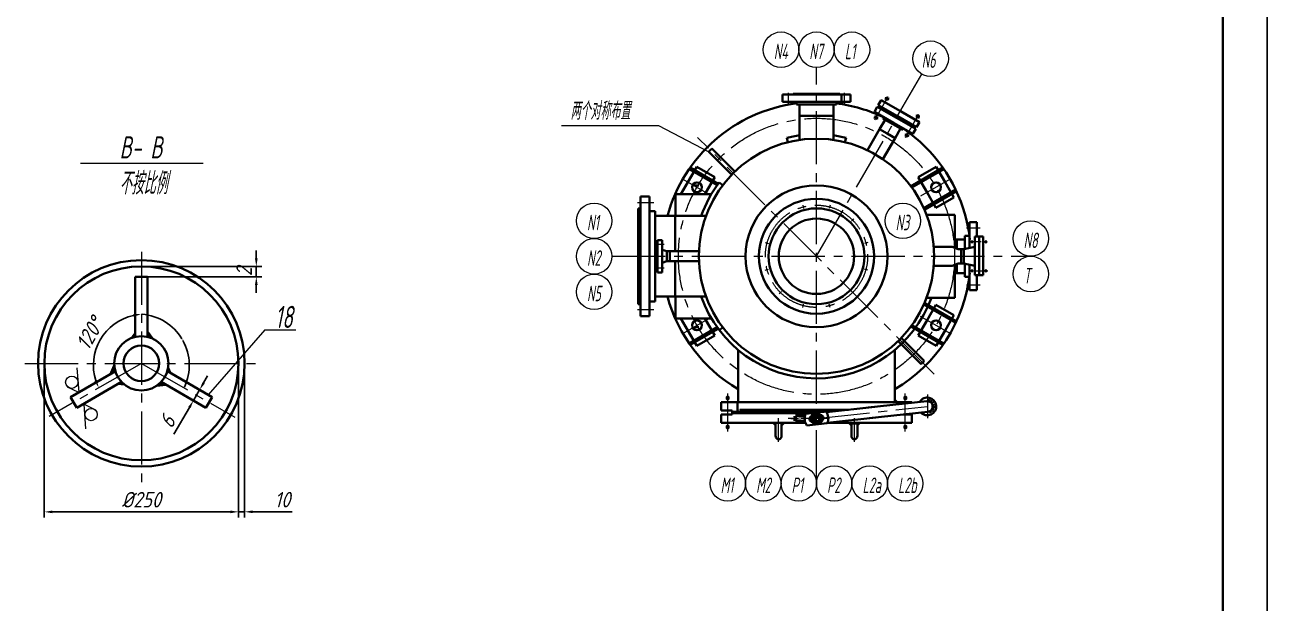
# Model space of a CAD drawing. Header units: millimetres. Extents: x 544 to 9604, y 545 to 13245.
# Drawn here: x 5328 to 9529, y 4419 to 6376 of the extents above; entities that cross this region are included whole.
import ezdxf
from ezdxf.enums import TextEntityAlignment as Align

# ---------------------------------------------------------------- set-up
doc = ezdxf.new("R2010")
doc.units = ezdxf.units.MM
doc.header["$LTSCALE"] = 15
doc.header["$PDMODE"] = 3
doc.header["$PDSIZE"] = 5
doc.linetypes.add('CENTER3', pattern=[18, 12, -2, 2, -2])
for name, color, linetype, lineweight in [('中心线', 1, 'CENTER3', 13), ('文字', 2, 'Continuous', 13), ('标注线', 3, 'Continuous', 13), ('细实线', 4, 'Continuous', 13), ('轮廓线', 7, 'Continuous', 40)]:
    doc.layers.add(name, color=color, linetype=linetype, lineweight=lineweight)
doc.styles.add('HZ2', font='gbeitc.shx', dxfattribs={"width": 0.66, "bigfont": 'gbcbig.shx'})
doc.styles.add('工程字', font='gbeitc.shx', dxfattribs={"bigfont": 'gbcbig.shx'})
doc.dimstyles.new('XHL', dxfattribs={"dimtxt": 3.5, "dimasz": 3, "dimexe": 1, "dimexo": 0, "dimgap": 1, "dimtad": 1, "dimdec": 0, "dimlfac": 10, "dimdsep": 46, "dimtxsty": 'HZ2', "dimcen": 0, "dimadec": 0, "dimazin": 0, "dimtfac": 1, "dimtdec": 0, "dimtofl": 0, "dimtmove": 0, "dimatfit": 3, "dimfxl": 0, "dimarcsym": 0})
doc.dimstyles.new('工程标注', dxfattribs={"dimscale": 15, "dimtxt": 3.5, "dimasz": 1.8, "dimexe": 1.25, "dimexo": 1.25, "dimgap": 1, "dimtad": 1, "dimdsep": 46, "dimtxsty": '工程字', "dimcen": 2.5, "dimadec": 0, "dimazin": 0, "dimtfac": 1, "dimtmove": 0, "dimatfit": 3, "dimfxl": 0, "dimarcsym": 0})
doc.dimstyles.new('工程标注$2', dxfattribs={"dimscale": 15, "dimtxt": 3.5, "dimasz": 1.8, "dimexe": 1.25, "dimexo": 1.25, "dimgap": 1, "dimtad": 1, "dimtih": 1, "dimdsep": 46, "dimtxsty": '工程字', "dimcen": 2.5, "dimadec": 0, "dimazin": 0, "dimtfac": 1, "dimtmove": 0, "dimatfit": 3, "dimfxl": 0, "dimarcsym": 0})

# ---------------------------------------------------------------- blocks, each defined once
blk = doc.blocks.new('*D125')
at = {"layer": 'Defpoints', "color": 0}
for p in [(5721.6, 5558.4), (6110.3, 5558.4), (5721.6, 5522.7)]:
    blk.add_point(p, dxfattribs=at)
at = {"layer": '标注线', "color": 0, "lineweight": -2}
for p, q in [((6110.3, 5585.4), (6110.3, 5612.4)), ((5740.3, 5558.4), (6129, 5558.4)), ((6110.3, 5522.7), (6110.3, 5558.4)), ((5740.3, 5522.7), (6129, 5522.7)), ((6110.3, 5495.7), (6110.3, 5468.7))]:
    blk.add_line(p, q, dxfattribs=at)
at = {"layer": '标注线', "color": 0}
for points in [[(6105.8, 5585.4), (6114.8, 5585.4), (6110.3, 5558.4)], [(6105.8, 5495.7), (6114.8, 5495.7), (6110.3, 5522.7)]]:
    blk.add_solid(points, dxfattribs=at)
at = {"layer": '标注线', "color": 0, "insert": (6069, 5540.6), "char_height": 52.5, "attachment_point": 5, "rotation": 90, "style": '工程字'}
blk.add_mtext('2', dxfattribs=at)
blk = doc.blocks.new('*D126')
at = {"layer": 'Defpoints', "color": 0}
for p in [(5897.6, 5104.4), (5926.9, 5087.5), (5947.9, 5123.9)]:
    blk.add_point(p, dxfattribs=at)
at = {"layer": '标注线', "color": 0, "lineweight": -2}
for p, q in [((5932.1, 5164.2), (5945.6, 5187.6)), ((5918.6, 5140.8), (5897.6, 5104.4)), ((5931.7, 5133.3), (5902.4, 5150.2)), ((5910.7, 5096.9), (5881.4, 5113.8)), ((5884.1, 5081), (5831.9, 4990.5))]:
    blk.add_line(p, q, dxfattribs=at)
at = {"layer": '标注线', "color": 0}
for points in [[(5928.2, 5166.4), (5936, 5161.9), (5918.6, 5140.8)], [(5880.2, 5083.3), (5888, 5078.8), (5897.6, 5104.4)]]:
    blk.add_solid(points, dxfattribs=at)
at = {"layer": '标注线', "color": 0, "insert": (5809.1, 5033.6), "char_height": 52.5, "attachment_point": 5, "rotation": 60, "style": '工程字'}
blk.add_mtext('6', dxfattribs=at)
blk = doc.blocks.new('*D127')
at = {"layer": 'Defpoints', "color": 0}
for p in [(5737.3, 5636.3), (5716.3, 5316.8), (5880.3, 5257.5), (5795.9, 5181.4), (6081, 5041.1)]:
    blk.add_point(p, dxfattribs=at)
at = {"layer": '标注线', "color": 0, "lineweight": -2}
for start, end in [(31.0693, 85.2487), (334.7801, 28.9705)]:
    blk.add_arc((5710.2, 5223.6), 173.4, start, end, dxfattribs=at)
at = {"layer": '标注线', "color": 0}
for points in [[(5724.5, 5395.9), (5724.6, 5396.9), (5721.6, 5396.6)], [(5867.5, 5149.5), (5866.6, 5149.9), (5865.8, 5147)]]:
    blk.add_solid(points, dxfattribs=at)
at = {"layer": '标注线', "color": 0, "insert": (5860.4, 5310.4), "char_height": 3.5, "attachment_point": 5, "style": 'HZ2'}
blk.add_mtext('120%%d', dxfattribs=at)
blk = doc.blocks.new('*D154')
at = {"layer": 'Defpoints', "color": 0}
for p in [(5393.4, 5230.3), (6049.7, 5230.3), (6049.7, 4727.7)]:
    blk.add_point(p, dxfattribs=at)
at = {"layer": '标注线', "color": 0, "lineweight": -2}
for p, q in [((5393.4, 5211.6), (5393.4, 4708.9)), ((6049.7, 5211.6), (6049.7, 4708.9)), ((5420.4, 4727.7), (6022.7, 4727.7))]:
    blk.add_line(p, q, dxfattribs=at)
at = {"layer": '标注线', "color": 0}
for points in [[(5420.4, 4732.2), (5420.4, 4723.2), (5393.4, 4727.7)], [(6022.7, 4732.2), (6022.7, 4723.2), (6049.7, 4727.7)]]:
    blk.add_solid(points, dxfattribs=at)
at = {"layer": '标注线', "color": 0, "insert": (5721.6, 4768.9), "char_height": 52.5, "attachment_point": 5, "style": '工程字'}
blk.add_mtext('%%C250', dxfattribs=at)
blk = doc.blocks.new('*D128')
at = {"layer": 'Defpoints', "color": 0}
for p in [(5705.8, 5636.3), (5618.6, 5354), (5726.8, 5316.8), (5647.3, 5181.4), (5362.1, 5041.1)]:
    blk.add_point(p, dxfattribs=at)
at = {"layer": '标注线', "color": 0, "lineweight": -2}
blk.add_arc((5732.9, 5223.6), 173.4, 102.6897, 197.2815, dxfattribs=at)
at = {"layer": '标注线', "color": 0}
for points in [[(5694.2, 5397.2), (5695.5, 5388.3), (5721.6, 5396.6)], [(5571.5, 5173.8), (5563.2, 5170.4), (5577.4, 5147)]]:
    blk.add_solid(points, dxfattribs=at)
at = {"layer": '标注线', "color": 0, "insert": (5547.1, 5331), "char_height": 52.5, "attachment_point": 5, "rotation": 59.9856, "style": '工程字'}
blk.add_mtext('120%%d', dxfattribs=at)
blk = doc.blocks.new('*D155')
at = {"layer": 'Defpoints', "color": 0}
for p in [(6070.7, 5230.3), (6049.7, 4727.7), (6070.7, 4728)]:
    blk.add_point(p, dxfattribs=at)
at = {"layer": '标注线', "color": 0, "lineweight": -2}
for p, q in [((6070.7, 5211.6), (6070.7, 4709.2)), ((6022.7, 4728), (5995.7, 4728)), ((6049.7, 4746.4), (6049.7, 4746.7)), ((6049.7, 4728), (6070.7, 4728)), ((6097.7, 4728), (6231.9, 4728))]:
    blk.add_line(p, q, dxfattribs=at)
at = {"layer": '标注线', "color": 0}
for points in [[(6022.7, 4732.5), (6022.7, 4723.5), (6049.7, 4728)], [(6097.7, 4732.5), (6097.7, 4723.5), (6070.7, 4728)]]:
    blk.add_solid(points, dxfattribs=at)
at = {"layer": '标注线', "color": 0, "insert": (6198.3, 4769.2), "char_height": 52.5, "attachment_point": 5, "style": '工程字'}
blk.add_mtext('10', dxfattribs=at)

msp = doc.modelspace()

# ---------------------------------------------------------------- hatches: boundary and pattern name
at = {"layer": '细实线'}
for points in [[(5682.242, 5313.355), (5700.57, 5338.427), (5700.57, 5319.766, 0.05298388)], [(5760.899, 5313.355), (5742.57, 5338.427), (5742.57, 5319.766, -0.05298388)], [(5629.998, 5222.867), (5617.449, 5194.458), (5633.611, 5203.788, -0.05298388)], [(5813.142, 5222.867), (5825.691, 5194.458), (5809.53, 5203.788, 0.05298388)], [(5669.327, 5154.748), (5638.449, 5158.085), (5654.611, 5167.415, 0.05298388)], [(5773.814, 5154.748), (5804.691, 5158.085), (5788.53, 5167.415, -0.05298388)]]:
    msp.add_hatch(color=256, dxfattribs=at).paths.add_polyline_path(points)

# ---------------------------------------------------------------- linework, layer by layer
msp.add_line((9528.774, 13170.427), (9528.774, 619.828))
at = {"layer": '中心线', "color": 1}
for p, q in [((8004.71, 4823.769), (8004.71, 6231.58)), ((8004.71, 5592.504), (8360.727, 6209.144)), ((7909.71, 6105.997), (7909.71, 6145.216)), ((8099.71, 6105.997), (8099.71, 6145.216)), ((8202.511, 6054.685), (8247.506, 6132.619)), ((8306.07, 5994.895), (8351.065, 6072.829)), ((8403.098, 5194.117), (7602.72, 5994.494)), ((7552.686, 5853.481), (7640.98, 5802.504)), ((8456.735, 5853.481), (8356.879, 5795.829)), ((7454.235, 5773.504), (7399.016, 5773.504)), ((7958.332, 5765.59), (7961.272, 5754.617)), ((8051.089, 5765.59), (8048.148, 5754.617)), ((8131.418, 5719.212), (8123.385, 5711.179)), ((8511.561, 5688.504), (8557.781, 5688.504)), ((7489.737, 5632.504), (7461.724, 5632.504)), ((7831.624, 5638.883), (7842.597, 5635.942)), ((8177.796, 5638.883), (8166.823, 5635.942)), ((8561.856, 5641.504), (8523.464, 5641.504)), ((5721.57, 5607.755), (5721.57, 4823.154)), ((7312.978, 5592.504), (8729.449, 5592.504)), ((7489.737, 5552.504), (7461.724, 5552.504)), ((7831.624, 5546.126), (7842.597, 5549.066)), ((8177.796, 5546.126), (8166.823, 5549.066)), ((8540.516, 5543.504), (8584.364, 5543.504)), ((7878.003, 5465.797), (7886.035, 5473.829)), ((8511.561, 5496.504), (8557.781, 5496.504)), ((7958.332, 5419.418), (7961.272, 5430.391)), ((8051.089, 5419.418), (8048.148, 5430.391)), ((7454.235, 5411.504), (7399.016, 5411.504)), ((7552.686, 5331.528), (7640.98, 5382.504)), ((8456.735, 5331.528), (8356.879, 5389.179)), ((5327.533, 5230.323), (6136.24, 5230.323)), ((5721.57, 5230.323), (5410.11, 5050.502)), ((5721.57, 5230.323), (6037.578, 5047.876)), ((7704.71, 4999.504), (7704.71, 5128.504)), ((8304.71, 4999.504), (8304.71, 5128.504)), ((8004.71, 5043.504), (8379.71, 5084.504)), ((8379.71, 5124.504), (8379.71, 5044.504)), ((7876.498, 4964.588), (7876.498, 5044.504)), ((7924.398, 5043.504), (7908.81, 5043.504)), ((7918.268, 5043.504), (7944.276, 5043.504)), ((8048.173, 5043.504), (7953.407, 5043.504)), ((8132.923, 4964.588), (8132.923, 5044.504))]:
    msp.add_line(p, q, dxfattribs=at)
for radius in [466.953, 172.953]:
    msp.add_circle((8004.71, 5592.504), radius, dxfattribs=at)
at = {"layer": '文字'}
for p, q in [((7142.847, 6034.654), (7470.967, 6034.654)), ((7470.967, 6034.654), (7640.269, 5946.339)), ((5515.697, 5907.217), (5930.419, 5907.217)), ((6139.154, 5343.887), (5947.892, 5123.905)), ((6139.154, 5343.887), (6244.154, 5343.887))]:
    msp.add_line(p, q, dxfattribs=at)
for centre in [(7884.71, 6291.58), (8004.71, 6291.58), (8124.71, 6291.58), (8390.727, 6261.105), (7252.978, 5712.504), (8296.69, 5712.504), (8729.449, 5652.504), (7252.978, 5592.504), (8729.449, 5532.504), (7252.978, 5472.504), (7704.71, 4823.591), (7824.71, 4823.68), (7944.71, 4823.68), (8064.71, 4823.769), (8184.71, 4823.769), (8304.71, 4823.769)]:
    msp.add_circle(centre, 60, dxfattribs=at)
at = {"layer": '标注线'}
for p, q in [((5503.441, 5215.586), (5510.282, 5131.865)), ((5510.282, 5131.865), (5472.32, 5149.833)), ((5528.529, 5092.118), (5566.072, 5073.29)), ((5533.46, 5008.263), (5528.529, 5092.118))]:
    msp.add_line(p, q, dxfattribs=at)
for centre in [(5486.389, 5166.407), (5551.628, 5057.041)]:
    msp.add_circle(centre, 21, dxfattribs=at)
at = {"layer": '轮廓线'}
for p, q in [((9378.774, 13020.427), (9378.774, 769.828)), ((8004.71, 6139.504), (7889.71, 6139.504)), ((7889.71, 6139.504), (7889.71, 6115.504)), ((8004.71, 6142.504), (7925.591, 6142.504)), ((7925.591, 6139.504), (7925.591, 6142.504)), ((8004.71, 6142.504), (8083.83, 6142.504)), ((8004.71, 6139.504), (8119.71, 6139.504)), ((8083.83, 6139.504), (8083.83, 6142.504)), ((8089.71, 6115.504), (8089.71, 6139.504)), ((8119.71, 6115.504), (8119.71, 6139.504)), ((8004.71, 6115.504), (7889.71, 6115.504)), ((7937.21, 6106.504), (7937.21, 6115.504)), ((8004.71, 6106.504), (7937.21, 6106.504)), ((7947.71, 5986.354), (7947.71, 6106.504)), ((8004.71, 6115.504), (8119.71, 6115.504)), ((8004.71, 6106.504), (8072.21, 6106.504)), ((8061.71, 5986.354), (8061.71, 6106.504)), ((8072.21, 6106.504), (8072.21, 6115.504)), ((8200.334, 6081.334), (8210.334, 6098.655)), ((8275.286, 6061.155), (8210.334, 6098.655)), ((8223.334, 6121.171), (8213.334, 6103.851)), ((8278.286, 6066.351), (8213.334, 6103.851)), ((8288.286, 6083.671), (8223.334, 6121.171)), ((8235.835, 6125.466), (8250.542, 6126.138)), ((8240.273, 6132.465), (8246.449, 6119.737)), ((8004.71, 6067.504), (7947.71, 6067.504)), ((8004.71, 6067.504), (8061.71, 6067.504)), ((8199.023, 6061.017), (8213.134, 6062.033)), ((8265.286, 6043.834), (8200.334, 6081.334)), ((8202.865, 6068.36), (8209.637, 6055.288)), ((8218.305, 6022.461), (8236.805, 6054.504)), ((8229.011, 6059.004), (8231.511, 6063.334)), ((8262.786, 6039.504), (8229.011, 6059.004)), ((8235.448, 6084.155), (8236.948, 6086.753)), ((8238.448, 6089.351), (8236.948, 6086.753)), ((8276.786, 6063.753), (8236.948, 6086.753)), ((8276.786, 6063.753), (8236.948, 6086.753)), ((8275.286, 6061.155), (8340.238, 6023.655)), ((8276.786, 6063.753), (8316.623, 6040.753)), ((8276.786, 6063.753), (8316.623, 6040.753)), ((8278.286, 6066.351), (8343.238, 6028.851)), ((8288.286, 6083.671), (8353.238, 6046.171)), ((8354.548, 6066.488), (8340.438, 6065.472)), ((8350.706, 6059.145), (8343.935, 6072.218)), ((8218.305, 6022.461), (8177.14, 5951.161)), ((8244.286, 6007.461), (8218.305, 6022.461)), ((8262.786, 6039.504), (8296.561, 6020.004)), ((8265.286, 6043.834), (8330.238, 6006.334)), ((8270.266, 5992.461), (8288.766, 6024.504)), ((8296.561, 6020.004), (8299.061, 6024.334)), ((8315.123, 6038.155), (8316.623, 6040.753)), ((8318.123, 6043.351), (8316.623, 6040.753)), ((8330.238, 6006.334), (8340.238, 6023.655)), ((8353.238, 6046.171), (8343.238, 6028.851)), ((7904.71, 5993.166), (7908.343, 5978.613)), ((8104.71, 5993.166), (8101.078, 5978.613)), ((8270.266, 5992.461), (8229.101, 5921.161)), ((8244.286, 6007.461), (8270.266, 5992.461)), ((8317.737, 6002.039), (8303.029, 6001.367)), ((8313.298, 5995.04), (8307.123, 6007.769)), ((7718.062, 5868.546), (7640.269, 5946.339)), ((7728.669, 5879.153), (7650.876, 5956.945)), ((7570.007, 5843.481), (7600.007, 5895.442)), ((7574.015, 5887.354), (7668.764, 5832.651)), ((7577.015, 5892.55), (7672.309, 5837.533)), ((7660.628, 5860.442), (7600.007, 5895.442)), ((8432.405, 5892.55), (8324.602, 5830.31)), ((8432.405, 5892.55), (8324.602, 5830.31)), ((8435.405, 5887.354), (8327.602, 5825.114)), ((8435.405, 5887.354), (8327.602, 5825.114)), ((8409.414, 5895.442), (8348.792, 5860.442)), ((8439.414, 5843.481), (8409.414, 5895.442)), ((7570.007, 5843.481), (7546.349, 5802.504)), ((7630.628, 5808.481), (7660.628, 5860.442)), ((7676.031, 5842.504), (7687.97, 5833.423)), ((8348.792, 5860.442), (8378.792, 5808.481)), ((8439.414, 5843.481), (8469.414, 5791.519)), ((7527.758, 5802.504), (7649.14, 5802.504)), ((7527.758, 5802.504), (7527.758, 5729.004)), ((7591.758, 5832.504), (7606.758, 5832.504)), ((7630.628, 5808.481), (7627.178, 5802.504)), ((8475.405, 5818.072), (8367.602, 5755.832)), ((8478.405, 5812.876), (8370.602, 5750.636)), ((8378.792, 5808.481), (8408.792, 5756.519)), ((7440.086, 5795.004), (7410.086, 5795.004)), ((7410.086, 5592.504), (7410.086, 5795.004)), ((7440.086, 5592.504), (7440.086, 5795.004)), ((8469.414, 5791.519), (8408.792, 5756.519)), ((7410.086, 5754.504), (7402.086, 5754.504)), ((7402.086, 5592.504), (7402.086, 5754.504)), ((7459.086, 5745.004), (7440.086, 5745.004)), ((7459.086, 5592.504), (7459.086, 5745.004)), ((7537.758, 5729.004), (7459.086, 5729.004)), ((7527.086, 5729.004), (7527.086, 5609.309)), ((7537.758, 5729.004), (7630.9, 5729.004)), ((8377.224, 5732.504), (8472.758, 5732.504)), ((8472.758, 5620.876), (8472.758, 5732.504)), ((8521.71, 5620.659), (8521.71, 5707.504)), ((8521.71, 5707.504), (8546.71, 5707.504)), ((8546.71, 5659.706), (8546.71, 5707.504)), ((7467.086, 5567.5), (7467.086, 5647.504)), ((7482.413, 5647.504), (7467.086, 5647.504)), ((7482.413, 5559.5), (7482.413, 5647.504)), ((8479.71, 5649.654), (8472.758, 5649.654)), ((8479.71, 5617.922), (8479.71, 5649.654)), ((8479.71, 5649.654), (8506.71, 5649.654)), ((8506.71, 5617.188), (8506.71, 5661.654)), ((8506.71, 5661.654), (8521.71, 5661.654)), ((8527.31, 5638.321), (8533.678, 5644.688)), ((8527.31, 5644.688), (8533.678, 5638.321)), ((8540.51, 5659.706), (8540.488, 5528.679)), ((8554.721, 5659.706), (8540.51, 5659.706)), ((8554.71, 5528.679), (8554.71, 5659.706)), ((8554.721, 5659.706), (8568.933, 5659.706)), ((8568.933, 5659.706), (8568.912, 5528.679)), ((8580.772, 5644.688), (8574.404, 5638.321)), ((8580.772, 5638.321), (8574.404, 5644.688)), ((7402.086, 5592.504), (7402.086, 5430.504)), ((7410.086, 5592.504), (7410.086, 5390.004)), ((7440.086, 5592.504), (7440.086, 5390.004)), ((7459.086, 5567.5), (7459.086, 5617.509)), ((7467.086, 5617.509), (7459.086, 5617.509)), ((7459.086, 5592.504), (7459.086, 5440.004)), ((7482.413, 5614.806), (7498.096, 5609.309)), ((7498.096, 5609.309), (7498.096, 5575.504)), ((7607.113, 5609.309), (7498.096, 5609.309)), ((7509.086, 5575.504), (7509.086, 5609.309)), ((8463.26, 5624.911), (8401.341, 5624.911)), ((8483.31, 5616.392), (8463.26, 5624.911)), ((8493.628, 5616.392), (8483.31, 5616.392)), ((8493.628, 5616.392), (8493.628, 5568.617)), ((8493.628, 5616.392), (8503.273, 5616.392)), ((8503.273, 5616.392), (8503.248, 5568.617)), ((8503.273, 5616.392), (8540.482, 5625.004)), ((7459.086, 5566.229), (7459.086, 5567.5)), ((7467.086, 5566.229), (7459.086, 5566.229)), ((7467.086, 5567.5), (7467.086, 5537.504)), ((7498.096, 5575.504), (7482.413, 5570.008)), ((7482.413, 5559.5), (7482.413, 5537.504)), ((7607.121, 5575.504), (7498.096, 5575.504)), ((7527.086, 5575.504), (7527.086, 5456.004)), ((8463.26, 5560.098), (8401.341, 5560.098)), ((8463.26, 5560.098), (8483.31, 5568.617)), ((8472.758, 5564.133), (8472.758, 5452.504)), ((8479.71, 5567.087), (8479.71, 5535.354)), ((8483.31, 5568.617), (8493.628, 5568.617)), ((8503.273, 5568.617), (8493.628, 5568.617)), ((8540.482, 5560.004), (8503.273, 5568.617)), ((8506.71, 5567.821), (8506.71, 5523.354)), ((8521.71, 5564.349), (8521.71, 5477.504)), ((8527.31, 5540.321), (8533.678, 5546.688)), ((8527.31, 5546.688), (8533.678, 5540.321)), ((8580.772, 5546.688), (8574.404, 5540.321)), ((8580.772, 5540.321), (8574.404, 5546.688)), ((5742.57, 5522.716), (5700.57, 5522.716)), ((5700.57, 5319.766), (5700.57, 5522.716)), ((5742.57, 5319.766), (5742.57, 5522.716)), ((7467.086, 5537.504), (7482.413, 5537.504)), ((8479.71, 5535.354), (8472.758, 5535.354)), ((8479.71, 5535.354), (8506.71, 5535.354)), ((8506.71, 5523.354), (8521.71, 5523.354)), ((8554.7, 5528.679), (8540.488, 5528.679)), ((8546.71, 5528.679), (8546.71, 5477.504)), ((8554.7, 5528.679), (8568.912, 5528.679)), ((8521.71, 5477.504), (8546.71, 5477.504)), ((7410.086, 5430.504), (7402.086, 5430.504)), ((7459.086, 5440.004), (7440.086, 5440.004)), ((7537.758, 5456.004), (7459.086, 5456.004)), ((7527.758, 5456.004), (7527.758, 5382.504)), ((7537.758, 5456.004), (7630.9, 5456.004)), ((8475.405, 5366.936), (8367.602, 5429.177)), ((8475.405, 5366.936), (8367.602, 5429.177)), ((8478.405, 5372.133), (8370.602, 5434.373)), ((8478.405, 5372.133), (8370.602, 5434.373)), ((8377.224, 5452.504), (8472.758, 5452.504)), ((8378.792, 5376.528), (8408.792, 5428.49)), ((8469.414, 5393.49), (8408.792, 5428.49)), ((7440.086, 5390.004), (7410.086, 5390.004)), ((7527.758, 5382.504), (7649.14, 5382.504)), ((7570.007, 5341.528), (7546.349, 5382.504)), ((7630.628, 5376.528), (7627.178, 5382.504)), ((8439.414, 5341.528), (8469.414, 5393.49)), ((5760.899, 5313.355), (5742.57, 5338.427)), ((7570.007, 5341.528), (7600.007, 5289.566)), ((7574.015, 5297.654), (7668.764, 5352.358)), ((7577.015, 5292.458), (7672.309, 5347.476)), ((7591.758, 5352.504), (7606.758, 5352.504)), ((7630.628, 5376.528), (7660.628, 5324.566)), ((7676.031, 5342.504), (7687.97, 5351.585)), ((8432.405, 5292.458), (8324.602, 5354.699)), ((8435.405, 5297.654), (8327.602, 5359.895)), ((8378.792, 5376.528), (8348.792, 5324.566)), ((8439.414, 5341.528), (8409.414, 5289.566)), ((7660.628, 5324.566), (7600.007, 5289.566)), ((8280.752, 5305.856), (8358.545, 5228.063)), ((8291.359, 5316.463), (8369.151, 5238.67)), ((8348.792, 5324.566), (8409.414, 5289.566)), ((7739.71, 5098.504), (7739.71, 5275.795)), ((8269.71, 5098.504), (8269.71, 5275.795)), ((5629.998, 5222.867), (5616.305, 5191.867)), ((5633.611, 5203.788), (5482.067, 5116.295)), ((5809.53, 5203.788), (5961.073, 5116.295)), ((5654.611, 5167.415), (5503.067, 5079.922)), ((5773.814, 5154.748), (5804.691, 5158.085)), ((5788.53, 5167.415), (5940.073, 5079.922)), ((5503.067, 5079.922), (5482.067, 5116.295)), ((5961.073, 5116.295), (5940.073, 5079.922)), ((7682.21, 5098.504), (7682.21, 5070.504)), ((7737.21, 5098.504), (7682.21, 5098.504)), ((7709.71, 5108.504), (7699.71, 5118.504)), ((7699.71, 5108.504), (7709.71, 5118.504)), ((7737.21, 5066.504), (7737.21, 5098.504)), ((8327.21, 5098.504), (7739.71, 5098.504)), ((8327.21, 5098.504), (7899.71, 5098.504)), ((8178.939, 5080.661), (8377.754, 5102.398)), ((8277.71, 5098.504), (8269.71, 5106.504)), ((8309.71, 5108.504), (8299.71, 5118.504)), ((8299.71, 5108.504), (8309.71, 5118.504)), ((8327.21, 5096.872), (8327.21, 5098.504)), ((8383.992, 5101.988), (8385.776, 5109.272)), ((8389.713, 5099.469), (8393.881, 5105.704)), ((8394.228, 5095.145), (8400.277, 5099.579)), ((8396.992, 5089.538), (8404.193, 5091.636)), ((7682.21, 5070.504), (7719.71, 5070.504)), ((7682.21, 5029.504), (7682.21, 5057.504)), ((7682.21, 5057.504), (7719.71, 5057.504)), ((7719.71, 5070.504), (7719.71, 5066.504)), ((7719.71, 5066.504), (7737.21, 5066.504)), ((7719.71, 5064.537), (7721.677, 5066.504)), ((7719.71, 5066.504), (7737.21, 5066.504)), ((7719.71, 5061.504), (7719.71, 5066.504)), ((7723.522, 5061.504), (7719.71, 5065.316)), ((7719.987, 5061.504), (7719.71, 5061.781)), ((7737.21, 5061.504), (7719.71, 5061.504)), ((7719.71, 5061.504), (7894.71, 5061.504)), ((7719.71, 5057.504), (7719.71, 5061.504)), ((7720.213, 5061.504), (7725.213, 5066.504)), ((7727.058, 5061.504), (7722.058, 5066.504)), ((7723.748, 5061.504), (7728.748, 5066.504)), ((7730.593, 5061.504), (7725.593, 5066.504)), ((7727.284, 5061.504), (7732.284, 5066.504)), ((7734.129, 5061.504), (7729.129, 5066.504)), ((7730.819, 5061.504), (7735.819, 5066.504)), ((7737.21, 5061.959), (7732.665, 5066.504)), ((7734.355, 5061.504), (7737.21, 5064.36)), ((7737.21, 5065.494), (7736.2, 5066.504)), ((7737.21, 5066.504), (8031.059, 5066.504)), ((7737.21, 5066.504), (7737.21, 5061.504)), ((7745.71, 5073.504), (8113.485, 5073.504)), ((7985.328, 5061.504), (7894.71, 5061.504)), ((7934.71, 5047.868), (7927.21, 5047.868)), ((7965.519, 5051.504), (7934.71, 5051.504)), ((7934.71, 5051.504), (7934.71, 5035.504)), ((7936.797, 5051.504), (7936.797, 5059.004)), ((7944.297, 5051.504), (7944.297, 5059.004)), ((7949.512, 5043.504), (7948.293, 5043.504)), ((7951.797, 5051.504), (7951.797, 5059.004)), ((7959.297, 5051.504), (7959.297, 5059.004)), ((7968.101, 5059.621), (8036.972, 5067.151)), ((7996.46, 5057.794), (7988.21, 5043.504)), ((7988.21, 5043.504), (7996.46, 5029.215)), ((8012.96, 5057.794), (7996.46, 5057.794)), ((8021.21, 5043.504), (8012.96, 5057.794)), ((8012.96, 5029.215), (8021.21, 5043.504)), ((8038.264, 5065.28), (8201.569, 5083.135)), ((8205.482, 5047.348), (8042.176, 5029.493)), ((8381.667, 5066.611), (8182.851, 5044.874)), ((8327.21, 5057.504), (8298.374, 5057.504)), ((8327.21, 5029.504), (8327.21, 5057.504)), ((8387.669, 5068.359), (8390.985, 5061.632)), ((8392.711, 5072.055), (8398.127, 5066.867)), ((8396.185, 5077.252), (8403.049, 5074.23)), ((8397.672, 5083.324), (8405.155, 5082.832)), ((7892.347, 5029.504), (7682.21, 5029.504)), ((7709.71, 5019.504), (7699.71, 5009.504)), ((7699.71, 5019.504), (7709.71, 5009.504)), ((7857.961, 5029.504), (7867.107, 5020.358)), ((7866.498, 4983.668), (7866.498, 5029.504)), ((7895.644, 5029.504), (7886.498, 5020.358)), ((7886.498, 4984.504), (7886.498, 5029.504)), ((7892.347, 5029.504), (7967.24, 5029.504)), ((7924.398, 5029.504), (7908.81, 5029.504)), ((7934.71, 5039.141), (7927.21, 5039.141)), ((7934.71, 5035.504), (7965.519, 5035.504)), ((7936.797, 5035.504), (7936.797, 5028.004)), ((7944.297, 5035.504), (7944.297, 5028.004)), ((7951.797, 5035.504), (7951.797, 5028.004)), ((7959.297, 5035.504), (7959.297, 5028.004)), ((8041.32, 5027.388), (7972.448, 5019.858)), ((7996.46, 5029.215), (8012.96, 5029.215)), ((8042.18, 5029.504), (8327.21, 5029.504)), ((8113.777, 5029.504), (8122.923, 5020.358)), ((8122.923, 4984.504), (8122.923, 5029.504)), ((8127.098, 5029.504), (8127.098, 5023.504)), ((8130.787, 5029.504), (8130.787, 5023.504)), ((8135.787, 5029.504), (8135.787, 5023.504)), ((8139.476, 5029.504), (8139.476, 5023.504)), ((8151.46, 5029.504), (8142.314, 5020.358)), ((8142.923, 4983.668), (8142.923, 5029.504)), ((8309.71, 5019.504), (8299.71, 5009.504)), ((8299.71, 5019.504), (8309.71, 5009.504))]:
    msp.add_line(p, q, dxfattribs=at)
for centre, radius, start, end in [((8004.71, 5592.504), 521.953, 97.430418, 164.83985), ((8004.71, 5592.504), 521.953, 64.2851, 82.569582), ((8004.71, 5592.504), 521.953, 45, 55.7149), ((8004.71, 5592.504), 397.953, 0, 180), ((8004.71, 5592.504), 412.953, 97.933886, 104.01397), ((8004.71, 5592.504), 412.953, 75.98603, 82.066114), ((8004.71, 5592.504), 507.953, 134.153988, 135.846012), ((8004.71, 5592.504), 521.953, 6.286071, 45), ((7600.317, 5825.981), 16.5, 0, 180), ((8004.71, 5592.504), 412.953, 142.742645, 160.698062), ((8409.103, 5825.981), 16.5, 0, 180), ((7600.317, 5825.981), 16.5, 180, 0), ((8004.71, 5592.504), 240, 0, 180), ((8409.103, 5825.981), 16.5, 180, 0), ((8004.71, 5592.504), 194.537, 0, 180), ((8004.71, 5592.504), 162, 0, 180), ((8004.71, 5592.504), 127.5, 0, 180), ((8004.71, 5592.504), 397.953, 180, 0), ((8004.71, 5592.504), 240, 180, 0), ((8004.71, 5592.504), 194.537, 180, 0), ((8004.71, 5592.504), 162, 180, 0), ((8004.71, 5592.504), 127.5, 180, 0), ((5721.57, 5230.323), 349.125, 0, 180), ((5721.57, 5230.323), 328.125, 0, 180), ((8004.71, 5592.504), 521.953, 300.511335, 353.713929), ((8004.71, 5592.504), 521.953, 195.16015, 239.488665), ((8004.71, 5592.504), 412.953, 199.301938, 340.182709), ((7600.317, 5359.028), 16.5, 0, 180), ((7600.317, 5359.028), 16.5, 180, 0), ((8409.103, 5359.028), 16.5, 0, 180), ((8409.103, 5359.028), 16.5, 180, 0), ((5721.57, 5230.323), 91.875, 0, 180), ((5721.57, 5230.323), 60.375, 0, 180), ((5721.57, 5230.323), 349.125, 180, 0), ((5721.57, 5230.323), 328.125, 180, 0), ((5721.57, 5230.323), 91.875, 180, 0), ((5721.57, 5230.323), 60.375, 180, 0), ((8004.71, 5592.504), 507.953, 314.153988, 315.846012), ((8379.71, 5084.504), 30, 223.109463, 149.369667), ((8379.71, 5084.504), 18, 276.239565, 96.239565), ((8004.71, 5043.504), 40, 156.239586, 216.239544), ((7992.287, 5042.146), 11.002, 109.920378, 262.558752), ((8004.71, 5043.504), 18.5, 0, 180), ((8004.71, 5043.504), 18.5, 180, 0), ((8004.71, 5043.504), 10, 0, 180), ((8004.71, 5043.504), 10, 180, 0), ((8004.71, 5043.504), 6, 0, 270), ((8017.134, 5044.863), 11.002, 289.920378, 82.558752), ((8004.71, 5043.504), 40, 336.239586, 36.239544), ((7876.498, 4984.004), 10.022, 176.161701, 3.838299), ((8132.923, 4984.004), 10.022, 176.161701, 3.838299)]:
    msp.add_arc(centre, radius, start, end, dxfattribs=at)
for points in [[(7731.71, 5098.504), (7739.71, 5106.504), (7739.71, 5098.504)], [(7737.21, 5073.504), (7745.71, 5073.504), (7737.21, 5067.504)]]:
    msp.add_solid(points, dxfattribs=at)

# ---------------------------------------------------------------- texts
at = {"layer": '文字', "style": 'HZ2'}
for s, height, width, p in [('N4', 52.5, 0.66, (7860.557, 6259.449)), ('N7', 52.5, 0.66, (7980.557, 6259.449)), ('L1', 52.5, 0.66, (8100.557, 6259.449)), ('N6', 52.5, 0.66, (8360.766, 6229.892)), ('两个对称布置', 60, 0.66, (7172.79, 6054.54)), ('N1', 52.5, 0.66, (7228.824, 5680.373)), ('N3', 52.5, 0.66, (8272.536, 5680.373)), ('N8', 52.5, 0.66, (8705.295, 5620.373)), ('N2', 52.5, 0.66, (7228.824, 5560.373)), ('T', 52.5, 0.66, (8705.295, 5500.373)), ('N5', 52.5, 0.66, (7228.824, 5440.373)), ('18', 75, 0.75, (6173.518, 5349.803)), ('M1', 52.5, 0.66, (7680.557, 4791.46)), ('M2', 52.5, 0.66, (7800.557, 4791.549)), ('P1', 52.5, 0.66, (7920.557, 4791.549)), ('P2', 52.5, 0.66, (8040.557, 4791.638)), ('L2a', 52.5, 0.66, (8160.557, 4791.638)), ('L2b', 52.5, 0.66, (8280.557, 4791.638))]:
    msp.add_text(s, height=height, dxfattribs=dict(at, width=width)).set_placement(p)
at = {"layer": '文字', "style": 'HZ2', "width": 0.75}
for s, p in [('B- B', (5720.488, 5923.581)), ('不按比例', (5728.372, 5802.031))]:
    msp.add_text(s, height=75, dxfattribs=at).set_placement(p, align=Align.CENTER)

# ---------------------------------------------------------------- dimensions: what is measured, and where the dimension line sits
at = {"layer": '标注线'}
for base, line1, line2, dimstyle, override, picture, middle in [((5618.615, 5354), ((5647.252, 5181.419), (5362.135, 5041.055)), ((5726.818, 5316.799), (5705.818, 5636.331)), '工程标注$2', {"dimtih": 0}, '*D128', (5547.062, 5330.985)), ((5880.27, 5257.504), ((5795.889, 5181.419), (6081.005, 5041.055)), ((5716.322, 5316.799), (5737.322, 5636.331)), 'XHL', {"dimtih": 1, "dimtoh": 1, "dimazin": 2}, '*D127', (5860.36, 5310.351))]:
    dim = msp.add_angular_dim_2l(base=base, line1=line1, line2=line2, text='120%%d', dimstyle=dimstyle, override=override, dxfattribs=at)
    dim.commit()
    dim.dimension.update_dxf_attribs({"geometry": picture, "text_midpoint": middle})
for base, p1, p2, angle, text, picture, middle, dimtype in [((6110.268, 5558.448), (5721.57, 5522.716), (5721.57, 5558.448), 90, '2', '*D125', (6110.268, 5540.582), 160), ((5897.624, 5104.43), (5947.892, 5123.905), (5926.892, 5087.532), 240, '6', '*D126', (5844.828, 5012.985), 161)]:
    dim = msp.add_linear_dim(base=base, p1=p1, p2=p2, angle=angle, text=text, dimstyle='工程标注', dxfattribs=at)
    dim.commit()
    dim.dimension.update_dxf_attribs({"geometry": picture, "text_midpoint": middle, "dimtype": dimtype})
dim = msp.add_linear_dim(base=(6049.695, 4727.679), p1=(5393.445, 5230.323), p2=(6049.695, 5230.323), text='%%C250', dimstyle='工程标注', dxfattribs=at)
dim.commit()
dim.dimension.update_dxf_attribs({"geometry": '*D154', "text_midpoint": (5721.57, 4768.929)})
dim = msp.add_linear_dim(base=(6070.695, 4727.982), p1=(6049.695, 4727.679), p2=(6070.695, 5230.323), text='10', dimstyle='工程标注', dxfattribs=at)
dim.commit()
dim.dimension.update_dxf_attribs({"geometry": '*D155', "text_midpoint": (6198.293, 4727.982), "dimtype": 160})

doc.saveas('drawing.dxf')
